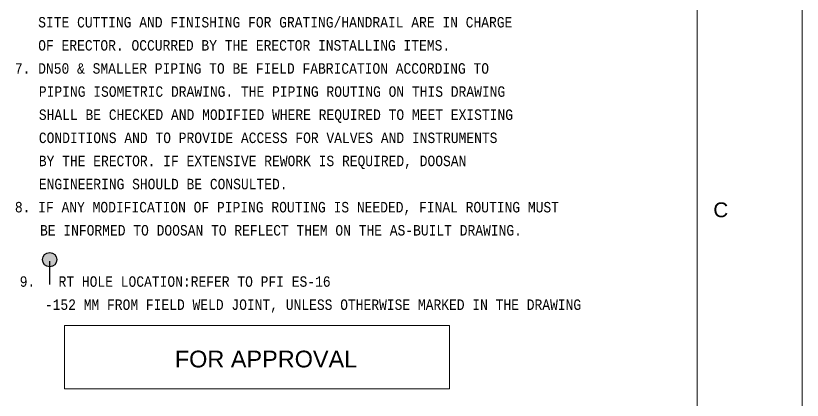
# Model space of a CAD drawing. Header units: inches. Extents: x 1128 to 1969, y -3 to 591.
# Drawn here: x 1781.9 to 1969.4, y 199.7 to 291.6 of the extents above; entities that cross this region are included whole.
import ezdxf
from ezdxf.enums import TextEntityAlignment as Align

# ---------------------------------------------------------------- set-up
doc = ezdxf.new("R2010")
doc.units = ezdxf.units.IN
doc.header["$MEASUREMENT"] = 0
doc.layers.add('BG 0 -1', color=7, linetype='Continuous')
doc.layers.add('FRAME', color=7, linetype='Continuous')
doc.styles.add('Arial', font='arial.ttf')
doc.styles.add('MONOTXT', font='MONOTXT.shx', dxfattribs={"width": 0.8})

msp = doc.modelspace()

# ---------------------------------------------------------------- hatches: boundary and pattern name
at = {"linetype": 'Continuous'}
msp.add_hatch(color=2, dxfattribs=at).paths.add_polyline_path([(1789.97, 235.02), (1790.12, 235.02), (1790.26, 235), (1790.41, 234.97), (1790.55, 234.92), (1790.68, 234.86), (1790.82, 234.8), (1790.94, 234.72), (1791.06, 234.63), (1791.17, 234.53), (1791.27, 234.42), (1791.36, 234.3), (1791.44, 234.18), (1791.5, 234.04), (1791.56, 233.91), (1791.61, 233.77), (1791.64, 233.62), (1791.66, 233.48), (1791.66, 233.33), (1791.66, 233.18), (1791.64, 233.03), (1791.61, 232.89), (1791.56, 232.75), (1791.5, 232.61), (1791.44, 232.48), (1791.36, 232.36), (1791.27, 232.24), (1791.17, 232.13), (1791.06, 232.03), (1790.94, 231.94), (1790.82, 231.86), (1790.68, 231.79), (1790.55, 231.73), (1790.41, 231.69), (1790.26, 231.66), (1790.12, 231.64), (1789.97, 231.63), (1789.82, 231.64), (1789.67, 231.66), (1789.53, 231.69), (1789.39, 231.73), (1789.25, 231.79), (1789.12, 231.86), (1789, 231.94), (1788.88, 232.03), (1788.77, 232.13), (1788.67, 232.24), (1788.58, 232.36), (1788.5, 232.48), (1788.43, 232.61), (1788.37, 232.75), (1788.33, 232.89), (1788.3, 233.03), (1788.28, 233.18), (1788.27, 233.33), (1788.28, 233.48), (1788.3, 233.62), (1788.33, 233.77), (1788.37, 233.91), (1788.43, 234.04), (1788.5, 234.18), (1788.58, 234.3), (1788.67, 234.42), (1788.77, 234.53), (1788.88, 234.63), (1789, 234.72), (1789.12, 234.8), (1789.25, 234.86), (1789.39, 234.92), (1789.53, 234.97), (1789.67, 235), (1789.82, 235.02)])

# ---------------------------------------------------------------- linework, layer by layer
at = {"color": 2}
msp.add_line((1789.97, 227.43), (1789.97, 232.94), dxfattribs=at)
at = {"color": 2, "linetype": 'Continuous'}
msp.add_circle((1789.97, 233.33), 1.7, dxfattribs=at)
at = {"layer": 'BG 0 -1', "color": 7, "linetype": 'Continuous', "lineweight": 9}
for p, q in [((1969.43, 591.39), (1969.43, -2.61)), ((1944.36, 15.5), (1944.36, 574.14))]:
    msp.add_line(p, q, dxfattribs=at)
at = {"layer": 'BG 0 -1', "color": 1, "linetype": 'Continuous', "lineweight": 9}
for p, q in [((1793.48, 217.6), (1885.31, 217.6)), ((1793.48, 202.45), (1793.48, 217.6)), ((1885.31, 217.6), (1885.31, 202.45)), ((1885.31, 202.45), (1793.48, 202.45))]:
    msp.add_line(p, q, dxfattribs=at)

# ---------------------------------------------------------------- texts
at = {"layer": 'BG 0 -1', "color": 7, "style": 'Arial', "width": 0.992063}
msp.add_text('C', height=3.54, dxfattribs=at).set_placement((1948.22, 243.46))
at = {"layer": 'FRAME', "color": 2, "style": 'MONOTXT', "width": 0.8566}
for s, p in [('   SITE CUTTING AND FINISHING FOR GRATING/HANDRAIL ARE IN CHARGE', (1781.67, 290.02)), ('   OF ERECTOR. OCCURRED BY THE ERECTOR INSTALLING ITEMS.', (1781.67, 284.5)), ('7. DN50 & SMALLER PIPING TO BE FIELD FABRICATION ACCORDING TO ', (1781.67, 278.98)), ('    PIPING ISOMETRIC DRAWING. THE PIPING ROUTING ON THIS DRAWING', (1779.97, 273.46)), ('    SHALL BE CHECKED AND MODIFIED WHERE REQUIRED TO MEET EXISTING ', (1779.97, 267.94)), ('    CONDITIONS AND TO PROVIDE ACCESS FOR VALVES AND INSTRUMENTS ', (1779.97, 262.42)), ('    BY THE ERECTOR. IF EXTENSIVE REWORK IS REQUIRED, DOOSAN', (1779.97, 256.9)), ('    ENGINEERING SHOULD BE CONSULTED.', (1779.97, 251.38)), ('8. IF ANY MODIFICATION OF PIPING ROUTING IS NEEDED, FINAL ROUTING MUST ', (1781.67, 245.86)), ('    BE INFORMED TO DOOSAN TO REFLECT THEM ON THE AS-BUILT DRAWING.', (1780.25, 240.34)), ('9.   RT HOLE LOCATION:REFER TO PFI ES-16 ', (1782.82, 228.1)), ('    -152 MM FROM FIELD WELD JOINT, UNLESS OTHERWISE MARKED IN THE DRAWING ', (1781.4, 222.58))]:
    msp.add_text(s, height=2.5, dxfattribs=at).set_placement(p, align=Align.MIDDLE_LEFT)
at = {"layer": 'FRAME', "color": 2, "style": 'Arial', "width": 1.000881}
msp.add_text('FOR APPROVAL', height=4, dxfattribs=at).set_placement((1819.8, 207.6))

doc.saveas('drawing.dxf')
